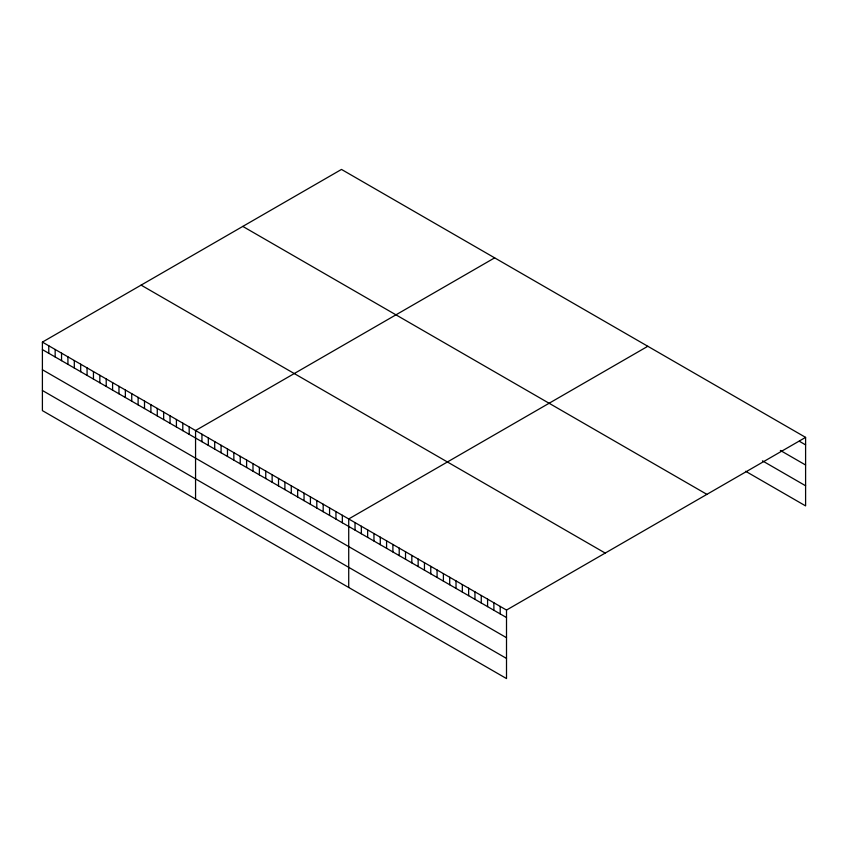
<?xml version="1.0" encoding="UTF-8"?>
<svg xmlns="http://www.w3.org/2000/svg" width="848" height="848" viewBox="0 0 848 848"><rect width="100%" height="100%" fill="white"/><g stroke="black" fill="none" stroke-linecap="round" stroke-linejoin="round"><path stroke-width="1.27" d="M42.4 342.104L506.51 610.062L506.51 678.57L42.4 410.623L42.4 342.104L341.49 169.43L805.6 437.377L805.6 505.896L745.636 471.276M494.649 257.856L195.559 430.53L195.559 499.048M647.798 346.281L348.719 518.955L348.719 587.473M506.51 610.062L805.6 437.377M799.293 441.236L805.6 444.882M780.351 450.436L805.6 465.011M762.469 460.856L805.6 485.766M242.793 226.405L706.903 494.363M141.097 285.119L605.207 553.076M42.4 349.599L506.51 617.556M42.4 369.739L506.51 637.696M42.4 390.483L506.51 658.44M500.203 606.415L500.203 613.91M493.886 602.769L493.886 610.263M487.579 599.123L487.579 606.627M481.261 595.476L481.261 602.981M474.954 591.84L474.954 599.335M468.637 588.194L468.637 595.688M462.33 584.548L462.33 592.052M456.023 580.901L456.023 588.406M449.705 577.255L449.705 584.76M443.398 573.619L443.398 581.113M437.08 569.973L437.08 577.467M430.773 566.326L430.773 573.831M424.456 562.68L424.456 570.185M418.149 559.044L418.149 566.538M411.831 555.398L411.831 562.892M405.524 551.751L405.524 559.245M399.207 548.105L399.207 555.61M392.9 544.458L392.9 551.963M386.582 540.823L386.582 548.317M380.275 537.176L380.275 544.67M373.957 533.53L373.957 541.035M367.65 529.883L367.65 537.388M361.343 526.237L361.343 533.742M355.026 522.601L355.026 530.095M342.338 515.266L342.338 522.771M335.956 511.588L335.956 519.082M329.565 507.899L329.565 515.404M323.183 504.21L323.183 511.715M316.802 500.532L316.802 508.026M310.421 496.843L310.421 504.348M304.04 493.165L304.04 500.659M297.659 489.476L297.659 496.981M291.277 485.798L291.277 493.292M284.896 482.109L284.896 489.614M278.515 478.42L278.515 485.925M272.134 474.742L272.134 482.236M265.753 471.053L265.753 478.558M259.371 467.375L259.371 474.869M252.99 463.686L252.99 471.191M246.609 460.008L246.609 467.502M240.228 456.319L240.228 463.814M233.847 452.631L233.847 460.135M227.465 448.952L227.465 456.447M221.084 445.264L221.084 452.768M214.703 441.585L214.703 449.08M208.322 437.897L208.322 445.401M201.941 434.208L201.941 441.713M189.178 426.841L189.178 434.346M182.797 423.163L182.797 430.657M176.416 419.474L176.416 426.979M170.035 415.796L170.035 423.29M163.653 412.107L163.653 419.612M157.272 408.418L157.272 415.923M150.891 404.74L150.891 412.234M144.51 401.051L144.51 408.556M138.118 397.373L138.118 404.867M131.737 393.684L131.737 401.189M125.356 389.995L125.356 397.5M118.974 386.317L118.974 393.811M112.593 382.628L112.593 390.133M106.212 378.95L106.212 386.444M99.831 375.261L99.831 382.766M93.45 371.583L93.45 379.077M87.068 367.894L87.068 375.399M80.687 364.205L80.687 371.71M74.306 360.527L74.306 368.021M67.925 356.838L67.925 364.343M61.544 353.16L61.544 360.654M55.162 349.471L55.162 356.976M48.781 345.793L48.781 353.287"/></g></svg>
